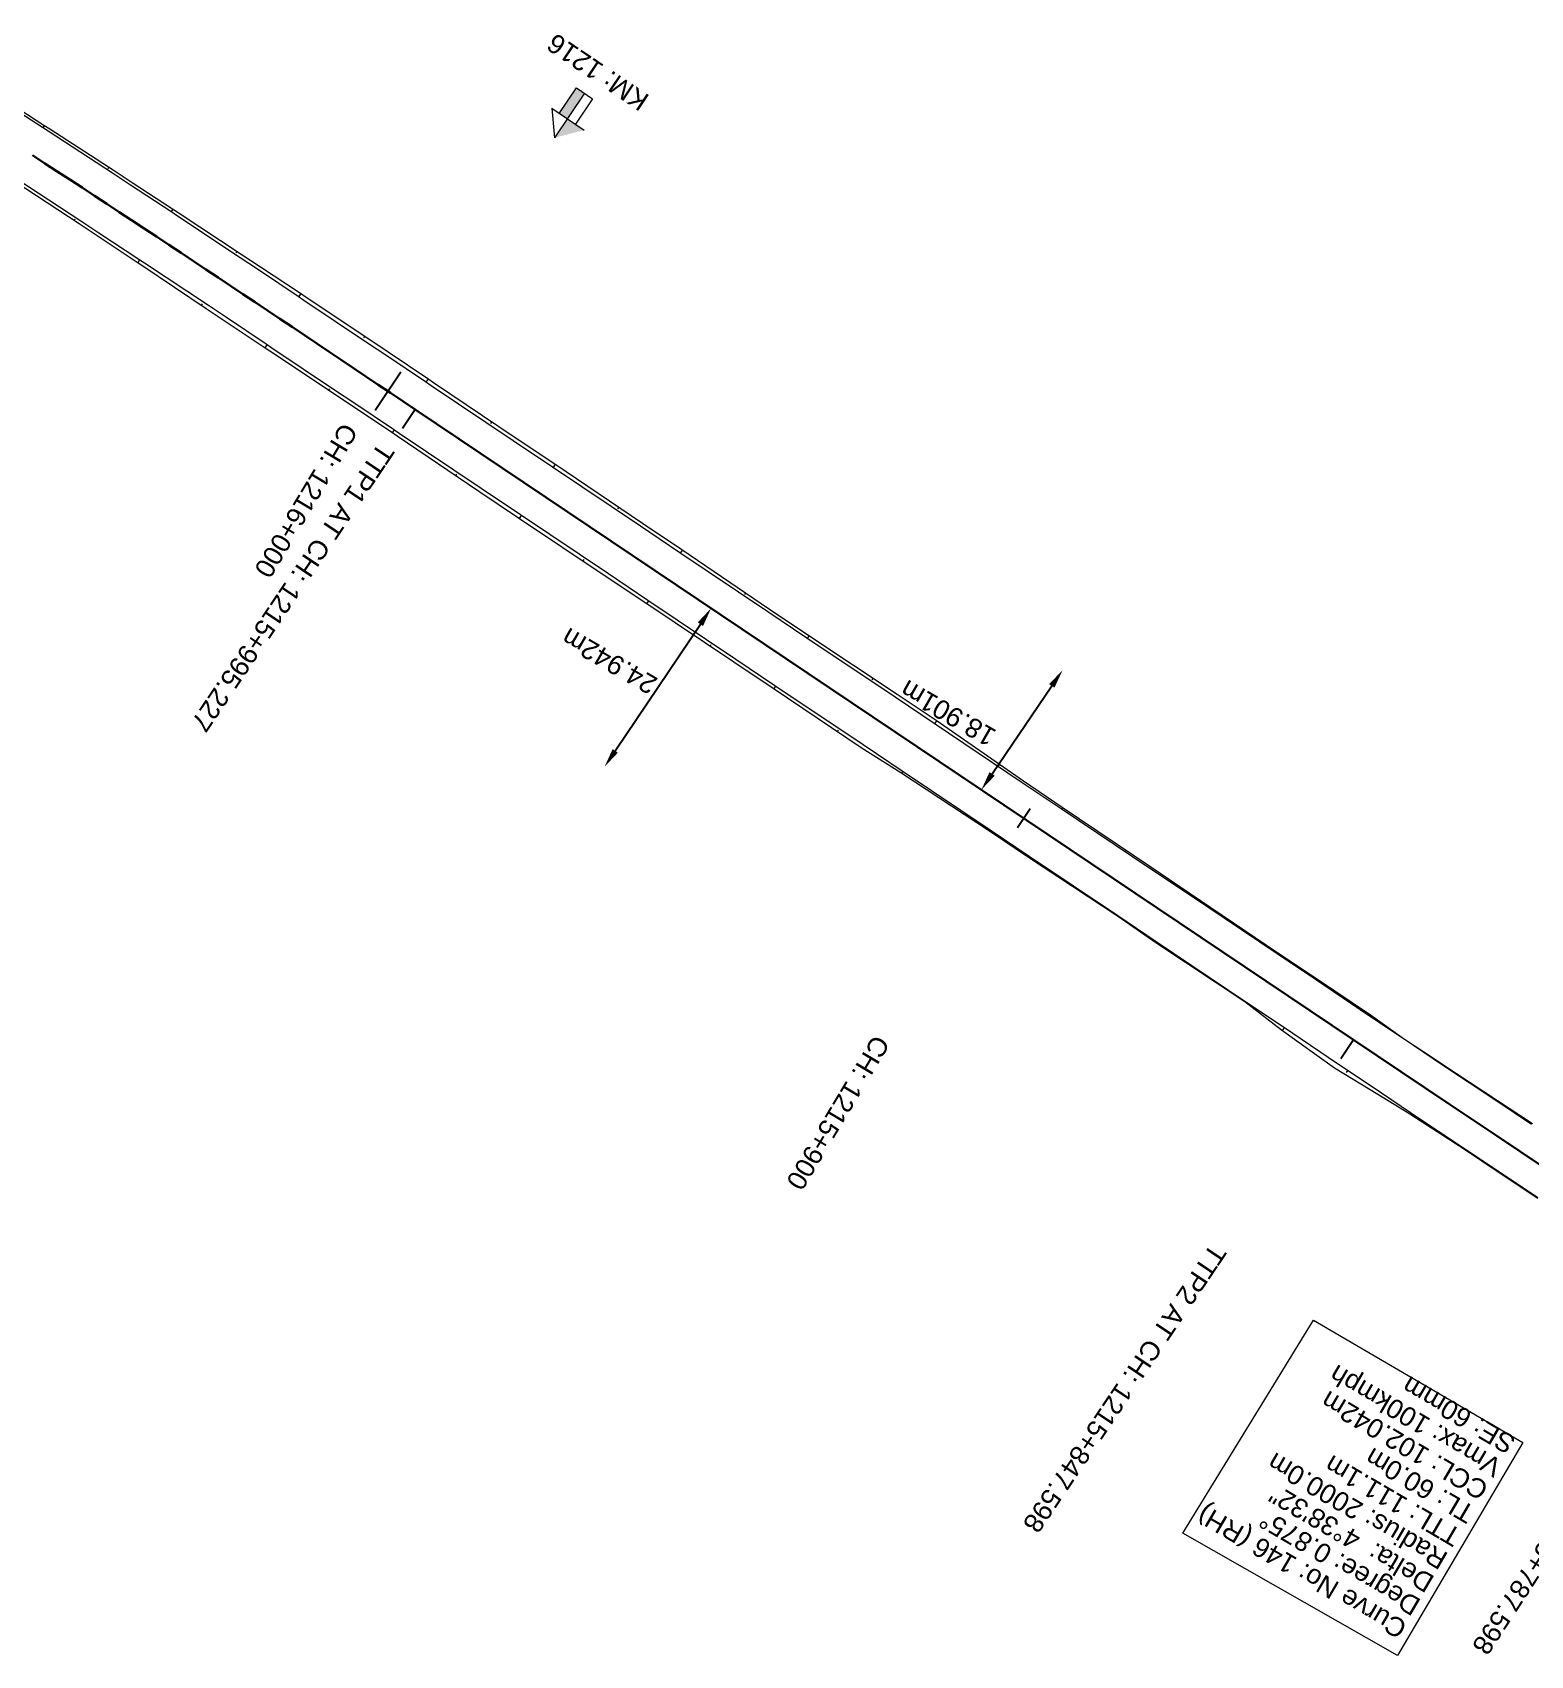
# Model space of a CAD drawing. Header units: metres. Extents: x 618805 to 628804, y 3390925 to 3396999.
# Drawn here: x 623964.1 to 624159.7, y 3393686.4 to 3393898.4 of the extents above; entities that cross this region are included whole.
import ezdxf

# ---------------------------------------------------------------- set-up
doc = ezdxf.new("R2010")
doc.units = ezdxf.units.M
doc.header["$MEASUREMENT"] = 0
doc.layers.get('Defpoints').update_dxf_attribs({"lineweight": 0})
for name, color, linetype, lineweight in [('C-ALIG-LABL-DG', 1, 'Continuous', 25), ('C-ALIG-LABL-DG-MARK', 1, 'Continuous', 25), ('Km post', 1, 'Continuous', 13), ('Proposed Curve_Details', 10, 'Continuous', 0), ('PROPOSED DFCC TOE LINE', 239, 'Continuous', 0), ('PROPOSED DFCC TRACK', 1, 'Continuous', 0), ('PROPOSED FORMATION LINE - PLAN', 187, 'Continuous', 0)]:
    doc.layers.add(name, color=color, linetype=linetype, lineweight=lineweight)
doc.layers.add('Dimension', color=10, linetype='Continuous')
doc.styles.add('ARIAL', font='arial.ttf')
doc.styles.get("Standard").update_dxf_attribs({"font": 'arial.ttf'})
doc.styles.add('Style-Arial', font='arial.ttf')
doc.dimstyles.get("Standard").update_dxf_attribs({"dimtxt": 2.5, "dimasz": 2.5, "dimexe": 0.18, "dimexo": 0.0625, "dimgap": 0.09, "dimtad": 0, "dimtih": 1, "dimtoh": 1, "dimdec": 3, "dimzin": 0, "dimdsep": 46, "dimtxsty": 'Standard', "dimcen": 0.09, "dimadec": 0, "dimazin": 0, "dimtfac": 1, "dimtdec": 3, "dimtofl": 0, "dimtmove": 0, "dimatfit": 3, "dimfxl": 1, "dimtolj": 1, "dimtzin": 0, "dimarcsym": 0})

# ---------------------------------------------------------------- blocks, each defined once
blk = doc.blocks.new('*D311')
at = {"layer": 'Defpoints', "color": 0, "transparency": 16777216}
for p in [(624098.59, 3393815.1), (624098.59, 3393815.1), (624087.98, 3393799.46)]:
    blk.add_point(p, dxfattribs=at)
at = {"layer": 'Dimension', "color": 0, "lineweight": -2, "transparency": 16777216}
blk.add_line((624089.38, 3393801.53), (624097.19, 3393813.03), dxfattribs=at)
at = {"layer": 'Dimension', "color": 0, "transparency": 16777216}
for points in [[(624096.84, 3393813.27), (624097.53, 3393812.8), (624098.59, 3393815.1)], [(624089.04, 3393801.76), (624089.73, 3393801.3), (624087.98, 3393799.46)]]:
    blk.add_solid(points, dxfattribs=at)
at = {"layer": 'Dimension', "color": 0, "lineweight": 0, "transparency": 16777216, "insert": (624083.62, 3393809.47), "char_height": 2.5, "attachment_point": 5, "rotation": 150, "style": 'Style-Arial'}
blk.add_mtext('\\A1;18.901m', dxfattribs=at)
blk = doc.blocks.new('TerminatorOpen_0.5')
at = {"color": 0, "linetype": 'ByBlock', "lineweight": -2}
for q in [(-1, 0.25), (-1, 0), (-1, -0.25)]:
    blk.add_line((0, 0), q, dxfattribs=at)
blk = doc.blocks.new('*D278')
at = {"layer": 'Defpoints', "color": 0, "transparency": 16777216}
for p in [(624052.69, 3393823.17), (624052.69, 3393823.17), (624038.78, 3393802.47)]:
    blk.add_point(p, dxfattribs=at)
at = {"layer": 'Dimension', "color": 0, "lineweight": -2, "transparency": 16777216}
blk.add_line((624040.18, 3393804.54), (624051.3, 3393821.1), dxfattribs=at)
at = {"layer": 'Dimension', "color": 0, "transparency": 16777216}
for points in [[(624050.95, 3393821.33), (624051.64, 3393820.86), (624052.69, 3393823.17)], [(624039.83, 3393804.78), (624040.52, 3393804.31), (624038.78, 3393802.47)]]:
    blk.add_solid(points, dxfattribs=at)
at = {"layer": 'Dimension', "color": 0, "lineweight": 0, "transparency": 16777216, "insert": (624039.39, 3393816.28), "char_height": 2.5, "attachment_point": 5, "rotation": 150, "style": 'Style-Arial'}
blk.add_mtext('\\A1;24.942m', dxfattribs=at)
blk = doc.blocks.new('Tick Hor')
blk.add_lwpolyline([(-0.5, 0), (0.5, 0)])
blk = doc.blocks.new('KM Post')
at = {"layer": 'Km post', "lineweight": 13}
h = blk.add_hatch(color=256, dxfattribs=at)
h.paths.add_polyline_path([(-0.11, -9.66), (1.51, -9.66), (1.51, -4.55), (-0.11, -4.55)])
h.paths.add_polyline_path([(-0.11, -4.55), (-0.11, -0.76), (-3.47, -4.55)])
for p, q in [((-0.11, -9.66), (-0.11, -0.76)), ((3.01, -4.55), (-0.11, -0.76)), ((3.01, -4.55), (-3.47, -4.55))]:
    blk.add_line(p, q, dxfattribs=at)
blk.add_lwpolyline([(1.51, -4.55), (1.51, -9.66), (-1.74, -9.66), (-1.74, -4.55)], dxfattribs=at)

msp = doc.modelspace()

# ---------------------------------------------------------------- linework, layer by layer
at = {"layer": 'C-ALIG-LABL-DG-MARK', "color": 1, "linetype": 'Continuous', "lineweight": 25}
for p, q in [((624014.0493, 3393849.1351), (624012.3762, 3393846.645)), ((624014.0493, 3393849.1351), (624012.3762, 3393846.645)), ((624136.5871, 3393766.8013), (624134.914, 3393764.3112))]:
    msp.add_line(p, q, dxfattribs=at)
at = {"layer": 'Proposed Curve_Details'}
msp.add_lwpolyline([(624158.6748, 3393714.2117), (624142.3151, 3393686.382), (624114.3096, 3393702.3507), (624131.3529, 3393730.1729)], close=True, dxfattribs=at)
at = {"layer": 'PROPOSED DFCC TOE LINE', "lineweight": 0, "flags": 128}
for points in [[(623960.2868, 3393889.7042), (623965.5845, 3393886.296), (623966.3339, 3393885.8121), (623974.7367, 3393880.3556), (623977.107, 3393878.8072), (623982.3697, 3393875.3565), (623983.1145, 3393874.8668), (623991.4717, 3393869.3527), (623993.8462, 3393867.7802), (623999.077, 3393864.3229), (623999.82, 3393863.8315), (624008.153, 3393858.2934), (624010.5242, 3393856.6874), (624015.6964, 3393853.1826), (624016.4333, 3393852.6832), (624027.1183, 3393845.4787), (624032.3059, 3393842.0415), (624043.7353, 3393834.3058), (624048.869, 3393830.8312), (624060.3362, 3393823.0699), (624065.432, 3393819.621), (624076.9799, 3393811.935), (624082.0882, 3393808.5492), (624093.4625, 3393800.6187), (624098.5474, 3393797.1844), (624110.0894, 3393789.389), (624115.1249, 3393785.9957), (624126.689, 3393778.188), (624131.7224, 3393774.8368), (624138.7851, 3393770.0727), (624143.2103, 3393766.899), (624147.0133, 3393764.3911), (624148.2493, 3393763.5764), (624155.362, 3393758.8947), (624159.9274, 3393755.894)], [(624160.6242, 3393746.101), (624159.3851, 3393746.9143), (624155.6065, 3393749.4255), (624151.0531, 3393752.4586), (624143.9133, 3393757.1155), (624142.6458, 3393757.8849), (624138.7462, 3393760.2532), (624134.0888, 3393763.083), (624127.1793, 3393768.0752), (624122.3622, 3393771.7484), (624110.751, 3393779.486), (624105.7542, 3393782.9369), (624094.1337, 3393790.6155), (624089.0577, 3393794.063), (624077.4627, 3393801.6651), (624072.2891, 3393804.9536), (624060.7888, 3393812.7104), (624055.6698, 3393816.1249), (624044.1584, 3393823.8204), (624039.0079, 3393827.2699), (624027.5409, 3393834.9497), (624022.3677, 3393838.4084), (624011.7169, 3393845.6638), (624010.9768, 3393846.1583), (624005.783, 3393849.6277), (624003.4026, 3393851.2169), (623995.0866, 3393856.7612), (623994.3461, 3393857.2541), (623989.1237, 3393860.7047), (623986.7664, 3393862.2928), (623978.4733, 3393867.8588), (623977.7344, 3393868.3529), (623972.5148, 3393871.8338), (623970.1646, 3393873.3953), (623961.8204, 3393878.872)]]:
    msp.add_lwpolyline(points, dxfattribs=at)
at = {"layer": 'PROPOSED DFCC TOE LINE', "linetype": 'Continuous', "lineweight": 0, "flags": 128}
for points in [[(623965.4513, 3393885.9294), (623965.6576, 3393886.2489)], [(623965.4676, 3393885.9189), (623965.6756, 3393886.2373)], [(623973.9512, 3393880.6208), (623974.0635, 3393880.7927)], [(623973.9651, 3393880.6117), (623974.0782, 3393880.7832)], [(623969.6171, 3393874.0016), (623969.5038, 3393873.829)], [(623982.202, 3393874.9376), (623982.4454, 3393875.3068)], [(623982.212, 3393874.9309), (623982.4566, 3393875.2994)], [(623990.6729, 3393869.5954), (623990.8042, 3393869.7932)], [(623990.682, 3393869.5894), (623990.8138, 3393869.7868)], [(623978.0687, 3393868.6793), (623977.8165, 3393868.298)], [(623998.8668, 3393863.8391), (623999.1553, 3393864.2711)], [(623998.8721, 3393863.8356), (623999.1614, 3393864.2671)], [(623986.2496, 3393862.9427), (623986.1101, 3393862.7332)], [(623994.6987, 3393857.6039), (623994.4281, 3393857.1995)], [(624007.3345, 3393858.5003), (624007.4909, 3393858.7335)], [(624007.3374, 3393858.4984), (624007.4939, 3393858.7314)], [(624015.4825, 3393852.69), (624015.7767, 3393853.1281)], [(624015.4832, 3393852.6895), (624015.7775, 3393853.1276)], [(624002.8726, 3393851.847), (624002.7443, 3393851.6558)], [(624011.3008, 3393846.464), (624011.0587, 3393846.1036)], [(624023.9257, 3393847.324), (624024.0679, 3393847.5355)], [(624023.9257, 3393847.324), (624024.0678, 3393847.5355)], [(624032.084, 3393841.5354), (624032.3871, 3393841.9865)], [(624019.4639, 3393840.6835), (624019.3271, 3393840.4797)], [(624040.5265, 3393836.1699), (624040.6686, 3393836.3814)], [(624027.9012, 3393835.3101), (624027.6224, 3393834.8952)], [(624036.0663, 3393829.5318), (624035.9311, 3393829.3305)], [(624048.6847, 3393830.3813), (624048.9501, 3393830.7763)], [(624057.1084, 3393824.9877), (624057.2317, 3393825.1712)], [(624044.5019, 3393824.156), (624044.2399, 3393823.7659)], [(624065.2855, 3393819.2271), (624065.5136, 3393819.5667)], [(624052.6778, 3393818.3936), (624052.5533, 3393818.2083)], [(624061.1027, 3393813.0019), (624060.8701, 3393812.6556)], [(624073.7121, 3393813.838), (624073.8384, 3393814.0259)], [(624081.8863, 3393808.073), (624082.1686, 3393808.4932)], [(624069.2818, 3393807.2443), (624069.1605, 3393807.0638)], [(624077.7035, 3393801.8477), (624077.5447, 3393801.6114)], [(624090.2797, 3393802.6344), (624090.3728, 3393802.7729)], [(624085.9559, 3393796.1994), (624085.908, 3393796.128)], [(624098.487, 3393796.9189), (624098.6286, 3393797.1296)], [(624106.8515, 3393791.4372), (624106.9156, 3393791.5326)], [(624094.3042, 3393790.6936), (624094.2154, 3393790.5614)], [(624102.5817, 3393785.0824), (624102.5588, 3393785.0483)], [(624115.0878, 3393785.7647), (624115.2061, 3393785.9409)], [(624123.4411, 3393780.2664), (624123.494, 3393780.3451)], [(624110.905, 3393779.5395), (624110.8326, 3393779.4317)], [(624131.6885, 3393774.6106), (624131.8037, 3393774.782)], [(624119.1798, 3393773.9243), (624119.1542, 3393773.8862)], [(624127.5058, 3393768.3853), (624127.2588, 3393768.0178)], [(624127.5058, 3393768.3853), (624127.2589, 3393768.0178)], [(624139.9885, 3393769.0339), (624140.0284, 3393769.0932)], [(624148.2883, 3393763.4598), (624148.3306, 3393763.5229)], [(624135.8062, 3393762.8083), (624135.6228, 3393762.5353)], [(624135.807, 3393762.8078), (624135.6237, 3393762.5348)], [(624144.1086, 3393757.2325), (624143.9945, 3393757.0626)], [(624144.1114, 3393757.2306), (624143.9975, 3393757.0606)], [(624156.6356, 3393757.9622), (624156.6799, 3393758.0285)], [(624152.392, 3393751.6241), (624152.3654, 3393751.5844)], [(624152.398, 3393751.6201), (624152.3715, 3393751.5804)]]:
    msp.add_lwpolyline(points, dxfattribs=at)
at = {"layer": 'PROPOSED DFCC TRACK', "color": 12, "linetype": 'Continuous', "lineweight": 30}
for p, q in [((624136.5871, 3393766.8014), (624014.0493, 3393849.1351)), ((624142.8128, 3393762.619), (624136.5871, 3393766.8014)), ((624149.0403, 3393758.4397), (624142.8128, 3393762.619)), ((624155.2718, 3393754.2661), (624149.0403, 3393758.4397)), ((624161.5092, 3393750.1013), (624155.2718, 3393754.2661))]:
    msp.add_line(p, q, dxfattribs=at)
at = {"layer": 'PROPOSED DFCC TRACK', "color": 12, "linetype": 'Continuous', "lineweight": 30, "flags": 128}
msp.add_lwpolyline([(624014.0493, 3393849.1351), (624012.4428, 3393850.2145), (624010.8362, 3393851.2939), (624009.2296, 3393852.3732), (624007.6229, 3393853.4523), (624006.016, 3393854.5312), (624004.409, 3393855.6099), (624002.8017, 3393856.6883), (624001.1942, 3393857.7663), (623999.5865, 3393858.8439), (623997.9784, 3393859.9211), (623996.3701, 3393860.9977), (623994.7613, 3393862.0738), (623993.1522, 3393863.1494), (623991.5426, 3393864.2242), (623989.9325, 3393865.2984), (623988.3219, 3393866.3718), (623986.7108, 3393867.4444), (623985.0992, 3393868.5161), (623983.4869, 3393869.5869), (623981.874, 3393870.6568), (623980.2604, 3393871.7257), (623978.6462, 3393872.7935), (623977.0311, 3393873.8602), (623975.4154, 3393874.9257), (623973.7988, 3393875.9901), (623972.1814, 3393877.0531), (623970.5631, 3393878.1149), (623968.944, 3393879.1753), (623967.3239, 3393880.2342), (623965.7029, 3393881.2918), (623964.0808, 3393882.3477)], dxfattribs=at)
at = {"layer": 'PROPOSED FORMATION LINE - PLAN', "lineweight": 0, "flags": 128}
for points in [[(624159.8216, 3393755.7356), (624155.2803, 3393758.7726), (624148.2074, 3393763.514), (624146.9784, 3393764.339), (624143.1966, 3393766.8786), (624138.6785, 3393769.914), (624131.6072, 3393774.6653), (624126.588, 3393778.0377), (624115.0064, 3393785.8194), (624109.9663, 3393789.2059), (624098.4057, 3393796.9735), (624093.3126, 3393800.3956), (624081.8049, 3393808.1277), (624076.7182, 3393811.5455), (624065.2041, 3393819.2818), (624060.0967, 3393822.7135), (624048.6034, 3393830.4359), (624043.4581, 3393833.8931), (624032.0026, 3393841.5901), (624026.8374, 3393845.0606), (624016.1407, 3393852.2478), (624015.4018, 3393852.7442), (624010.2158, 3393856.2281), (624007.8383, 3393857.8245), (623999.5286, 3393863.3961), (623998.7884, 3393863.8916), (623993.5761, 3393867.3755), (623991.207, 3393868.9556), (623982.8689, 3393874.496), (623982.1258, 3393874.988), (623976.8749, 3393878.4547), (623974.5099, 3393880.0103), (623966.1252, 3393885.4913), (623965.3775, 3393885.9774), (623960.0907, 3393889.4005)], [(624160.6629, 3393746.1591), (624159.4295, 3393746.9809), (624155.6556, 3393749.499), (624151.1079, 3393752.5404), (624144.028, 3393757.2865), (624142.7982, 3393758.112), (624139.0146, 3393760.6528), (624134.4957, 3393763.6887), (624127.4244, 3393768.44), (624122.4052, 3393771.8124), (624110.8236, 3393779.5941), (624105.7835, 3393782.9806), (624094.2229, 3393790.7483), (624089.1298, 3393794.1703), (624077.6221, 3393801.9024), (624072.5354, 3393805.3202), (624061.0213, 3393813.0565), (624055.9139, 3393816.4882), (624044.4206, 3393824.2107), (624039.2753, 3393827.6678), (624027.8198, 3393835.3648), (624022.6546, 3393838.8353), (624011.9579, 3393846.0225), (624011.2191, 3393846.5189), (624006.0343, 3393850.002), (624003.6581, 3393851.5975), (623995.3562, 3393857.1639), (623994.6169, 3393857.6587), (623989.4125, 3393861.1374), (623987.0476, 3393862.7147), (623978.7277, 3393868.2429), (623977.9865, 3393868.7337), (623972.75, 3393872.1909), (623970.3921, 3393873.7417), (623962.0363, 3393879.204)]]:
    msp.add_lwpolyline(points, dxfattribs=at)

# ---------------------------------------------------------------- block references
at = {"layer": 'C-ALIG-LABL-DG', "color": 1, "linetype": 'Continuous', "lineweight": 25}
for p, xscale, yscale, zscale, rotation in [((624010.5223, 3393851.5048), 6.000000000000001, 6.000000000000001, 6.000000000000001, 236.1069720043045), ((624093.5261, 3393795.7342), 3, 3, 3, 236.1026145717953)]:
    msp.add_blockref('Tick Hor', p, dxfattribs=dict(at, xscale=xscale, yscale=yscale, zscale=zscale, rotation=rotation))

# ---------------------------------------------------------------- texts
at = {"layer": 'C-ALIG-LABL-DG', "color": 1, "lineweight": 25, "style": 'ARIAL'}
for s, p in [('CH: 1216+000', (624004.5467, 3393847.5932)), ('CH: 1215+900', (624074.0027, 3393767.6288))]:
    msp.add_text(s, height=2.5, rotation=239.123596, dxfattribs=at).set_placement(p)
at = {"layer": 'C-ALIG-LABL-DG', "color": 1, "style": 'ARIAL'}
for s, rotation, p in [('TTP1 AT CH: 1215+995.227', 236.102662, (624009.3737, 3393844.9813)), ('TTP2 AT CH: 1215+847.598', 236.10287, (624118.0197, 3393740.3681))]:
    msp.add_text(s, height=2.5, rotation=rotation, dxfattribs=at).set_placement(p)
at = {"layer": 'C-ALIG-LABL-DG', "color": 1, "insert": (624173.5769, 3393708.6099), "char_height": 2.5, "width": 47.34802, "attachment_point": 1, "rotation": 236.962305, "style": 'ARIAL'}
msp.add_mtext('CTP2 AT \\PCH: 1215+787.598', dxfattribs=at)
at = {"layer": 'Proposed Curve_Details', "color": 1, "lineweight": 0, "insert": (624157.9617, 3393714.7703), "char_height": 2.5, "attachment_point": 7, "rotation": 149.592438, "line_spacing_factor": 0.84, "style": 'Style-Arial'}
msp.add_mtext('Curve No: 146 (RH)\\PDegree: 0.875%%D\\PDelta:  4%%D38\'32"\\PRadius: 2000.0m\\PTTL: 111.1m\\PTL: 60.0m\\PCCL: 102.042m\\PVmax: 100kmph\\PSE: 60mm', dxfattribs=at)

# ---------------------------------------------------------------- dimensions: what is measured, and where the dimension line sits
at = {"layer": 'Dimension', "color": 10, "lineweight": 0}
for base, p1, p2, angle, picture, middle in [((624052.6914, 3393823.1713), (624038.781, 3393802.4685), (624052.6914, 3393823.1713), 56.102662, '*D278', (624039.3865, 3393816.279)), ((624098.5932, 3393815.1013), (624087.9792, 3393799.4621), (624098.5932, 3393815.1013), 55.836259, '*D311', (624083.6184, 3393809.467))]:
    dim = msp.add_linear_dim(base=base, p1=p1, p2=p2, angle=angle, dimstyle='Standard', override={"dimexe": 0.125, "dimexo": 0.125, "dimgap": 0.125, "dimtad": 1, "dimtih": 0, "dimtoh": 0, "dimzin": 11, "dimpost": 'm', "dimtxsty": 'Style-Arial', "dimsah": 1, "dimadec": 4, "dimazin": 3, "dimtmove": 2, "dimldrblk": 'TerminatorOpen_0.5', "dimfrac": 2, "dimtzin": 11}, dxfattribs=at)
    dim.commit()
    dim.dimension.update_dxf_attribs({"geometry": picture, "text_midpoint": middle, "dimtype": 129, "text_rotation": 150})

# ---------------------------------------------------------------- next in the draw order: texts
at = {"layer": 'C-ALIG-LABL-DG', "color": 1, "linetype": 'Continuous', "lineweight": 25, "insert": (624043.404, 3393887.988), "char_height": 2.5, "width": 14.67807, "attachment_point": 1, "rotation": 146.108101, "style": 'ARIAL', "bg_fill": 3, "box_fill_scale": 1.04, "bg_fill_color": 256, "bg_fill_true_color": 13158600, "bg_fill_transparency": 0}
msp.add_mtext('KM: 1216', dxfattribs=at)

# ---------------------------------------------------------------- next in the draw order: block references
at = {"layer": 'C-ALIG-LABL-DG', "color": 1, "linetype": 'Continuous', "lineweight": 25, "xscale": 0.7866082244383531, "yscale": 0.7866082244383531, "zscale": 0.7866082244383531, "rotation": 146.1081006682047}
msp.add_blockref('KM Post', (624031.8453, 3393884.1862), dxfattribs=at)

doc.saveas('drawing.dxf')
